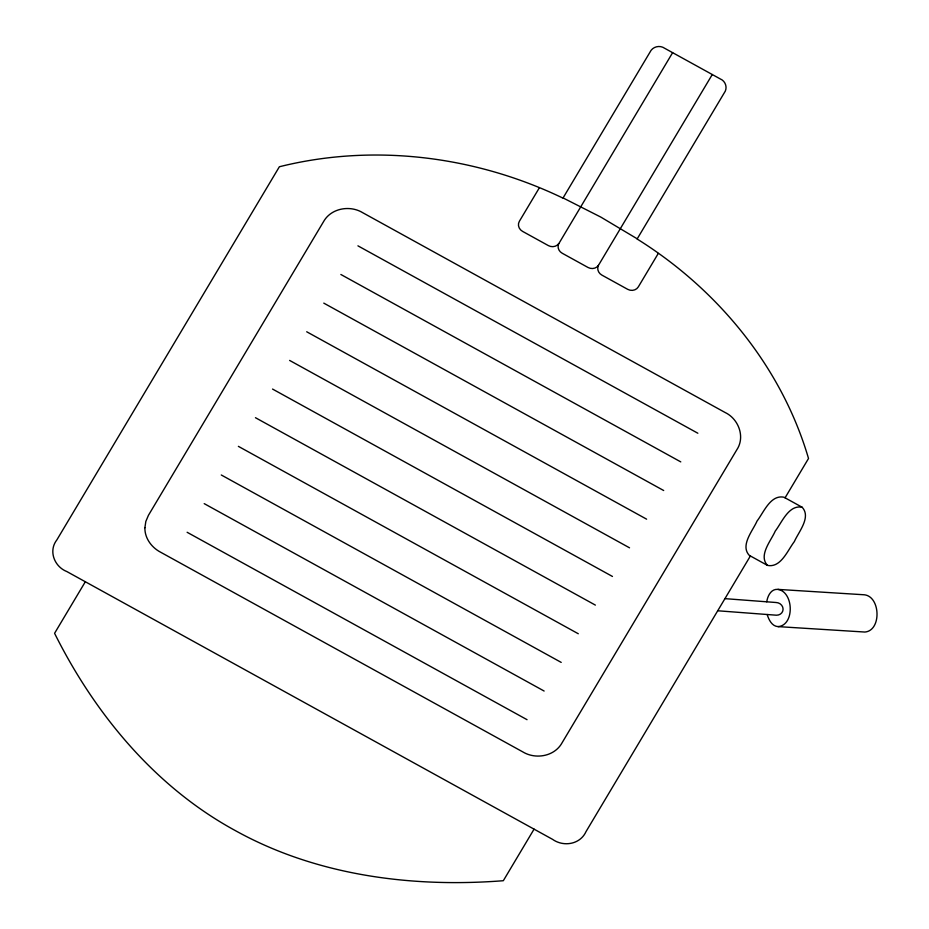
<?xml version="1.0" encoding="UTF-8"?>
<svg xmlns="http://www.w3.org/2000/svg" width="929" height="929" viewBox="0 0 929 929"><rect width="100%" height="100%" fill="white"/><g stroke="black" fill="none" stroke-linecap="round" stroke-linejoin="round"><path stroke-width="1.39" d="M766.75 601.806C767.563 596.163 770.942 588.858 777.701 589.369L864.4 594.792C880.622 596.65 881.644 630.698 864.876 632.045L778.119 626.622C771.871 626.309 768.806 619.701 767.168 614.51M672.619 52.674L558.596 244.002A7.92 7.269 18.3 0 0 562.208 253.234L588.022 267.471A7.92 7.269 18.3 0 0 598.415 265.415L712.276 74.529M598.415 265.415L598.253 265.868A7.92 7.269 18.3 0 0 601.864 275.089L627.679 289.325A7.92 7.269 18.3 0 0 638.328 286.875L658.266 253.454M85.329 581.751L54.579 633.311C94.816 713.96 155.166 786.933 235.13 830.491C316.29 875.582 411.791 887.845 503.321 880.715L534.07 829.144M539.308 187.867L519.369 221.299A7.92 7.269 18.3 0 0 522.551 231.367L548.377 245.604A7.92 7.269 18.3 0 0 558.77 243.561M750.388 555.972L586.002 831.641C580.195 844.496 563.52 847.178 552.546 839.34L66.842 571.556C54.405 566.69 48.192 550.978 56.855 539.912L279.374 166.755C373.83 143.136 475.567 156.002 562.962 198.121L649.975 52.198C652.506 46.555 659.787 44.778 664.758 48.331L720.138 78.86C725.793 81.078 727.941 88.255 724.132 93.086L637.12 239.008C717.525 289.163 781.684 366.943 808.52 458.485L785.063 497.828M778.119 626.622C794.806 625.217 793.784 591.994 778.003 589.392M724.945 598.648L776.121 602.515A6.863 6.294 18.3 0 1 783.077 609.052A6.863 6.294 18.3 0 1 776.412 615.207L717.711 610.771M563.067 197.935L600.889 217.131L637.224 238.823M802.145 507.246C788.698 504.505 781.951 522.388 775.262 531.063C771.012 540.783 758.203 555.426 767.47 565.389C780.917 568.13 787.676 550.247 794.353 541.584C798.603 531.852 811.423 517.209 802.145 507.246L783.948 497.212C770.501 494.472 763.743 512.355 757.065 521.018C752.815 530.749 739.995 545.393 749.273 555.356L767.47 565.389M357.932 245.837L697.853 433.239M340.862 274.485L680.771 461.887M323.78 303.121L663.689 490.524M306.698 331.769L646.619 519.172M289.616 360.417L629.537 547.82M272.534 389.054L612.455 576.456M255.452 417.702L595.373 605.104M238.37 446.35L578.291 633.752M221.288 474.986L561.209 662.4M204.206 503.634L544.127 691.037M187.124 532.282L527.045 719.685M144.901 527.707C144.61 538.042 151.52 547.413 160.415 552.105L522.737 751.863C535.568 759.748 554.555 756.473 562.068 742.805L736.86 449.706C745.383 436.851 738.509 418.851 725.108 412.499L362.786 212.741C349.966 204.856 330.968 208.131 323.466 221.787L148.443 515.305L145.83 521.448L144.901 527.707"/></g></svg>
